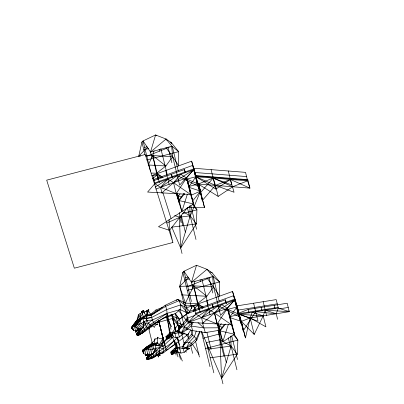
<?xml version="1.0" encoding="UTF-8"?>
<svg xmlns="http://www.w3.org/2000/svg" width="404" height="404" viewBox="0 0 404 404"><rect width="100%" height="100%" fill="white"/><g stroke="black" fill="none" stroke-linecap="round" stroke-linejoin="round"><path stroke-width="0.61" d="M153.399 353.136L147.637 356.722L146.47 357.762L146.329 358.883L148.44 359.323L153.434 357.691L153.328 352.955L155.858 348.157L155.237 344.92L154.626 344.521L154.202 343.456L154.995 338.83A2.843 2.005 28.8 0 0 157.656 337.476M146.268 358.626L146.511 358.863C151.056 360.146 154.767 356.414 158.535 354.566C159.908 351.924 159.484 348.581 159.11 345.718L154.626 344.521L151.086 346.051L147.425 348.248C150.258 345.556 153.752 343.249 157.656 342.547L157.656 337.183A3.712 3.156 27.8 0 0 163.398 337.704A3.005 1.399 -67.7 0 0 163.231 341.951L158.812 345.506L155.237 344.92L151.677 346.188L147.884 348.5L147.303 348.182L146.768 346.708L142.602 350.601L143.506 353.561L146.627 354.808M150.965 358.661L150.889 358.358C151.04 359.343 151.444 355.444 150.929 354.954L153.293 353.106L155.858 348.157L159.449 347.718L160.686 347.097A4.5 2.449 -69.6 0 1 162.292 342.865L163.231 341.951M176.003 355.02L176.099 352.707M176.29 348.177L176.503 343.223L174.028 340.88L172.609 337.421L162.999 346.218L160.777 345.93M176.846 331.997L178.77 329.528L178.947 325.483M163.398 337.704L158.812 345.506L157.656 342.547L147.561 348.324L143.784 349.344L143.713 349.662L143.632 349.339L144.319 350.051L143.506 353.561L142.991 351.687L143.107 349.783L150.636 344.43L154.202 343.456M135.815 326.578L135.385 326.851L134.527 325.356L138.87 319.867L140.37 318.367L146.218 314.999C142.147 317.948 139.496 322.584 134.981 324.801L134.663 326.084L137.481 328.29L141.844 328.578L137.517 324.483L137.607 323.407L140.713 320.013L140.516 316.584A4.712 4.237 4.7 0 0 142.112 312.287A2.843 1.273 28.8 0 0 143.051 310.822L142.87 310.58A3.712 2.333 35.2 0 0 147.435 310.1L147.233 314.671L146.243 318.544C147.288 321.271 148.753 324.508 151.48 325.882L152.571 325.826L155.449 323.018L166.362 316.489L175.351 313.62L180.149 309.575L180.724 304.838L179.118 300.662L177.629 299.308L185.37 302.995L186.012 305.909L197.909 305.394L202.697 308.196M189.365 188.683L189.486 187.496L186.502 177.992L180.755 174.321L173.533 182.679L161.918 192.865L160.565 187.365L154.818 183.694L152.742 175.24L191.648 161.176L193.875 168.261L200 193.208L213.171 178.083L231.744 184.946L228.316 170.993M181.083 326.705L177.826 325.24L176.922 322.352L179.401 319.322L187.794 313.201L180.149 309.575L167.105 313.307L152.318 320.054L146.904 320.463L143.9 321.629L143.132 326.715L139.178 331.012L138.173 332.866L138.91 333.76L140.87 333.734C146.713 331.386 149.243 324.766 155.449 323.018L145.475 330.866L144.279 329.381L143.314 327.089L143.9 321.629L142.905 318.488L143.38 317.812L146.243 316.049L142.87 310.58L144.809 313.145M143.319 351.339L142.718 351.44L142.789 350.849L142.511 350.985L142.991 351.687L143.107 349.783L147.303 348.182L148.985 346.698L148.803 345.516L146.768 346.708L146.713 347.152M143.592 325.816L141.072 323.427L140.122 320.458L142.905 318.488L146.465 318.201L147.435 310.1M174.589 332.325L178.77 329.528L179.194 325.932M143.369 327.139L143.9 321.629C141.329 324.235 137.729 324.043 134.754 325.705L135.385 326.851L136.456 327.316M174.573 351.48L171.347 354.712L178.169 352.192L180.947 353.081L184.209 352.323L182.613 346.708L184.618 342.855L191.243 334.583L191.834 330.401M188.744 322.19L184.305 327.008L181.714 332.31L181.876 332.82L187.32 329.452L191.905 325.003L191.42 323.463L191.632 322.23M193.435 311.721L193.753 309.868L195.026 307.686L197.909 305.394L193.688 285.85L194.981 281.118M141.304 333.224C141.476 334.34 136.633 336.456 136.618 334.103L140.784 329.088M140.425 318.554L138.87 319.867L139.284 320.988L138.86 322.124L139.309 324.296L142.91 327.71M172.983 335.679L166.14 338.138L170.882 334.926L172.604 334.477L165.761 336.936L169.826 332.866L177.785 331.351L187.865 319.887L188.113 318.68M189.355 312.671L189.602 311.469L192.87 305.611L195.026 307.686L196.061 310.368M146.844 311.575L147.117 310.353A3.712 2.934 20.8 0 1 145.869 311.691M140.597 156.045L138.769 156.116L141.91 142.072L143.067 140.93L155.58 134.971L166.054 139.032L171.326 142.652L178.664 151.662L178.674 165.862L172.654 156.651L166.024 147.647M277.578 319.266L276.23 313.772L255.687 311.676L243.228 330.805L237.103 305.858L232.578 291.461L193.673 305.525L195.753 313.979L201.5 317.65L218.231 305.853L238.703 316.408L236.88 307.005L227.78 309.373L239.178 314.312L250.162 317.933L265.898 326.846L263.196 315.852L252.212 312.231L250.162 317.933L245.455 337.89L241.405 321.402L234.653 299.919L195.753 313.979L188.532 322.341L208.722 309.292L214.463 312.964L217.16 323.952L222.786 341.85L234.472 334.27L231.482 324.766L188.532 322.341L179.704 286.401L182.845 272.357L183.997 271.215L196.516 265.256L206.989 269.316L212.257 272.937L219.594 281.947L219.604 296.147L213.585 286.936L206.954 277.932M136.613 330.558L133.578 330.346L131.573 327.922C133.512 323.867 136.471 319.806 140.698 317.928L139.966 313.388A2.843 1.783 18.5 0 0 141.804 311.555M142.718 351.44L142.511 350.985L143.107 349.783L142.915 350.611L142.602 350.601M142.834 351.647L142.597 351.329L142.966 350.076M155.54 356.237L156.156 354.99L156.237 353.242L155.858 348.157C151.798 350.233 147.384 348.985 143.157 350.263L142.779 350.556L143.814 352.238M145.334 348.147L146.293 349.642L145.213 354.303M147.213 354.48L148.389 349.42L147.884 348.5M150.929 354.954L146.647 357.737L146.511 358.863L147.945 358.984M146.647 357.737L146.329 358.883L147.258 358.893M147.667 357.136L147.637 356.722L147.667 357.136L146.531 358.02L153.394 353.217L155.858 348.157L153.358 353.369L147.667 357.136C151.106 357.772 154.207 355.944 156.237 353.242C163.625 348.369 171.508 343.971 177.573 337.355M148.445 356.303L148.44 359.323L146.511 358.863L147.354 358.484M147.521 353.965C148.106 354.768 146.324 355.338 147.369 355.01L149.995 355.49L150.192 354.641L147.521 353.965L145.915 354.975C147.218 355.459 147.364 353.248 146.98 355.222L145.718 355.823L147.041 354.636L145.915 354.975L147.566 354.156L150.192 354.641L152.863 353.752M150.813 355.384L150.96 354.318L150.142 354.429M151.081 354.303L152.252 349.253L151.677 346.188L151.086 346.051L150.636 344.43L151.752 342.678A4.712 4.192 -37 0 0 154.995 338.83M150.995 355.217L150.965 354.798M151.187 357.086L151.167 357.803L148.637 358.459L146.708 357.995L147.702 356.984M176.194 300.576L177.639 299.354L165.14 305.318C166.802 308.717 167.68 312.827 166.362 316.489L170.291 332.482M153.434 357.691L153.318 357.237L153.197 357.767L158.994 353.798L163.272 352.904L163.549 348.798L162.999 346.218L162.292 344.046L161.135 343.673M135.557 330.517C135.259 329.29 133.987 325.276 133.416 325.129L132.113 326.488L133.578 330.346L131.83 328.588L131.462 327.573L137.552 319.832L138.011 317.913A4.712 4.277 -35.8 0 0 139.966 313.388M131.704 327.361L131.462 327.573L131.83 328.588L132.285 328.836L131.643 327.104L135.3 324.387L135.956 321.458M135.779 326.679L135.385 326.851L135.183 326.311L135.471 326.255L135.638 326.937L134.527 325.356L138.087 322.816L138.87 319.867M145.778 330.8L143.203 332.457C140.85 327.972 140.839 328.417 138.4 333.058L136.729 334.34L136.971 335.118L138.825 334.628M148.228 165.064L152.752 155.565L154.045 150.833M136.628 321.311L138.547 314.388A5.818 5.146 -17.4 0 0 139.228 317.488M147.187 315.034L148.783 309.267A5.414 4.787 -17.4 0 0 151.157 314.206M182.027 253.515L180.679 248.026L190.173 215.802L189.789 205.808M222.958 383.8L221.609 378.311L231.108 346.087L230.719 336.093M151.869 157.52L150.52 152.03L155.58 134.971L156.52 135.643M147.233 314.671L147.006 315.615A4.5 0.697 -88.2 0 0 146.718 320.029L146.904 320.463C145.288 325.483 141.228 328.937 138.4 333.058L139.102 334.972L143.183 332.285M192.799 287.805L191.451 282.315L196.516 265.256M137.007 321.993L136.739 322.846L135.36 324.457L136.527 322.493L140.698 317.928M155.171 187.163L167.786 179.007L173.533 182.679L176.235 193.673L181.856 211.565L187.39 194.117M228.321 324.402L222.786 341.85L218.306 323.609M196.253 330.952L194.38 336.678L189.133 342.37L186.532 347.642L187.123 349.834L184.209 352.323M188.91 338.284L187.986 334.512L188.34 333.451M145.182 348.142L145.087 348.425L146.304 347.47M208.722 309.292L201.5 317.65L202.848 323.149L214.463 312.969L221.69 304.606L227.432 308.277L230.421 317.781L241.405 321.402L254.212 334.421L263.196 315.852L265.246 310.151L289.264 311.686L287.188 303.232L248.086 309.479L239.33 312.943L239.774 314.756M177.432 349.849L170.594 352.308L174.654 348.238L182.613 346.708L186.532 347.642L186.693 348.152L192.147 344.809L196.733 340.36L200.076 331.598M135.385 326.851L135.794 326.821L134.583 325.74L137.916 321.246L137.668 321.503L138.365 323.079M143.203 332.457L143.127 332.154L143.445 332.457L140.87 333.734L139.582 331.972L138.804 332.108L138.623 331.734L138.234 333.123L139.582 331.972C145.869 330.78 146.768 322.786 152.318 320.054L151.248 315.251L165.14 305.318M187.33 317.009L186.421 319.221L179.79 327.493L177.785 331.351L179.381 336.966L176.149 337.8L173.361 336.88L166.519 339.34L169.327 336.532M188.921 313.13L189.602 311.469L193.753 309.868L195.006 311.06M171.033 329.3L167.105 313.307L149.894 324.836L144.804 330.23L142.531 331.825L140.203 333.103L138.4 333.058L138.739 331.846M186.431 307.656L180.724 304.838L166.65 309.6L151.586 317.519L146.465 318.201L143.38 317.812L136.431 324.079L136.017 325.033L139.643 328.467M191.905 325.003L193.142 322.155M178.174 331.179L179.79 327.493L181.926 326.866L184.305 327.008L186.84 327.912L187.32 329.452L186.294 329.765M183.002 346.541L184.618 342.855L186.754 342.228L189.133 342.37L191.663 343.274L192.147 344.809L191.122 345.127M149.238 347.066L149.576 346.349M199.753 331.467L196.248 338.825L186.532 347.642L179.659 348.98L177.058 348.647L175.336 349.096L170.594 352.308M234.805 298.546L240.93 323.493L234.653 299.919L220.574 315.383L213.585 286.936L193.688 285.85L185.426 303.172L197.541 303.505L203.687 307.676M137.951 334.759L136.86 334.881L139.102 334.972L137.143 335.047L136.895 334.27L137.461 333.088L141.269 328.841M165.761 336.936L170.523 333.785L172.245 333.335L174.856 333.699L178.063 332.77L181.714 332.31L186.84 327.912L191.42 323.463L192.021 322.367M134.83 325.533L134.527 325.356L135.037 326.366L134.663 326.084L135.168 325.967L132.588 327.195L132.068 328.139L132.285 328.836L132.027 328.169L132.224 328.79M147.303 348.182L148.803 345.516M139.077 329.285L138.284 330.684L139.799 329.442L141.4 329.406L140.047 328.624L139.138 328.811L137.618 330.058L139.077 329.285L139.446 329.755L138.784 329.129L139.092 328.624L141.582 328.72L140.688 328.568M140.254 333.381L138.86 334.199L136.895 334.27L137.461 333.088L136.729 334.34L136.618 334.103L140.824 329.225M139.193 321.443L139.744 320.518M163.272 352.904L187.986 334.512L190.733 329.952M136.683 330.74L135.764 332.224L137.203 330.947L138.936 330.815L138.602 329.851L136.88 330.007L135.522 331.457L136.749 330.886L135.522 331.457L136.961 330.184L139.607 329.942L140.289 329.406L139.511 329.745L139.845 330.704M147.566 314.989L147.763 314.676A3.005 1.055 -85.7 0 1 146.915 311.812M133.209 329.159L131.613 327.891L132.588 327.195M135.431 324.538L136.527 322.493L136.047 321.397M171.841 227.235L180.679 248.026L196.354 223.927L196.935 209.817L192.991 203.56M201.616 331.659L221.609 378.311L237.284 354.212L237.865 340.102L234.254 334.366M196.617 177.386L196.172 175.573L247.834 179.669L249.909 188.123L230.391 179.447L215.468 185.396L202.298 200.52L200.475 191.117L193.723 169.635L186.502 177.992L176.235 193.673L160.565 187.365L167.786 179.007M217.165 323.957L227.432 308.277L234.653 299.919L214.463 312.964L217.165 323.957L201.5 317.65M138.087 322.816L139.284 320.988L143.299 316.65L142.112 312.287M137.981 322.942L139.284 320.988M139.117 329.442L138.284 330.684L139.754 329.25L141.349 329.194M236.88 307.005L230.078 316.685L239.178 314.312L278.28 308.07L289.264 311.686L250.162 317.933L241.405 321.402L243.228 330.805M172.064 332.891L177.947 324.705M136.749 330.886L135.764 332.224L137.203 330.947L136.88 330.007M140.198 330.457L140.94 329.472M133.749 324.695L134.406 323.831M178.119 196.344L180.032 193.92M178.982 199.869L183.956 193.572M184.512 193.794L179.159 200.571L193.536 203.985L188.592 183.855M155.848 189.072L186.502 177.992L193.536 203.985L158.489 226.72L169.473 230.341L187.385 207.676L204.525 207.606L198.692 183.865M192.435 201.283L200.475 191.117L189.486 187.496L190.552 194.481L193.536 203.985M219.049 326.629L221.347 323.72M219.912 330.149L224.508 324.341M225.447 324.079L220.089 330.856L234.472 334.27L229.528 314.14M137.39 332.977L137.506 333.224L139.789 330.856M173.053 314.226L171.867 315.524L162.352 318.544M170.15 314.953L179.401 319.322L187.845 313.378L189.602 311.469L186.486 307.833L192.87 305.611M182.613 346.708L192.693 335.244L192.491 330.351M168.175 337.012L161.696 343.875L162.292 344.046L168.609 337.542M177.068 348.263L174.028 340.88L163.585 351.561C158.651 352.046 155.656 356.363 151.167 357.803M138.769 156.116L147.475 147.268M184.31 302.727L185.517 302.556L185.426 303.172L179.704 286.401L188.41 277.553M166.14 338.138L169.367 334.911M176.083 351.49L177.811 351.051L170.968 353.51L174.195 350.278M178.77 329.528L179.603 328.694M138.744 328.967L137.618 330.058L138.592 329.543M153.358 353.369L159.449 347.718L163.549 348.798M139.506 331.533L139.244 331.28L143.248 326.826L143.9 321.629L146.117 326.24L147.112 327.705L148.445 328.442M132.113 328.593L131.684 328.27L131.643 327.104L132.068 328.139L131.613 327.891M135.936 324.013L134.981 324.801L135.229 325.033M179.381 336.966L182.305 334.502L185.017 333.244L181.891 333.022M150.51 171.24L143.067 140.93L150.52 152.03L166.054 139.032L171.932 146.197L178.664 151.662L146.94 159.923M191.44 301.525L183.997 271.215L191.451 282.315L206.989 269.316L212.863 276.477L219.594 281.947L187.264 290.365M149.95 314.862L156.015 309.919L162.625 307.368M173.437 332.381L172.245 333.335L173.361 336.88M181.876 332.82L182.845 332.038M186.693 348.152L187.663 347.374M152.667 178.533L156.979 175.109L152.752 155.565L145.46 155.853M151.157 173.069L156.611 173.22L165.903 165.988L172.654 156.651L171.67 146.304M143.142 332.346L141.405 333.699L141.289 333.325L141.425 333.613M197.541 303.505L206.838 296.273L213.585 286.936L212.544 275.977M143.157 350.263L142.779 350.556L143.173 350.909L144.319 350.051M147.081 354.798L145.718 355.823L146.945 355.066M178.265 347.753L177.058 348.647L178.169 352.192M160.565 187.365L177.3 175.568L197.773 186.123L195.95 176.72L186.845 179.088L198.248 184.032L218.17 196.389L232.689 186.759L247.612 180.81L245.536 172.357L193.875 168.261M165.701 350.692L168.271 348.915M169.816 347.844L176.503 343.223L177.689 348.051M135.022 324.821L132.164 326.503L132.32 327.013M166.519 339.34L171.261 336.128M170.968 353.51L175.71 350.298M171.347 354.712L176.088 351.5M202.298 200.52L198.248 184.032L249.909 188.123L247.612 180.81L195.95 176.72L215.872 189.077L230.391 179.447L234.037 192.254L215.468 185.396L195.95 176.72L189.143 186.401L198.248 184.032L213.171 178.083L232.689 186.759M150.788 314.903L156.252 311.312L159.524 309.893M148.414 345.612L151.404 343.905M143.632 349.339L144.602 348.733M146.798 315.958L151.248 315.251L165.696 306.333L179.118 300.662L185.956 305.732L187.845 313.378M157.757 355L162.61 352.823L157.757 355L158.363 357.096A4.5 1.601 76 0 1 159.434 355.166L160.07 355.545A3.005 1.045 81.9 0 1 159.742 354.126M178.063 332.77L181.987 333.482L182.861 333.007L181.714 332.31L177.785 331.351M182.891 348.132L186.805 348.814L187.678 348.339L186.532 347.642M150.535 326.381L151.48 325.882L151.333 325.296M136.431 324.079L136.305 323.21L136.729 323.321M187.123 349.834L189.829 348.576L186.709 348.354M191.395 195.142L200.475 191.117L189.728 217.201L187.385 207.676M166.903 222.988L179.805 217.266L179.623 212.554M146.708 357.995L148.596 357.176M132.961 328.381L131.83 328.588L132.138 328.518M144.698 147.561L147.011 146.637M146.824 156.222L171.932 146.197L150.52 152.03M185.628 277.846L187.941 276.922M187.754 286.507L212.863 276.477L191.451 282.315M138.34 332.8L139.077 333.694L140.345 333.568L139.011 333.436M149.207 327.159L152.571 325.826L154.495 327.397A4.5 3.293 59 0 1 156.575 324.68L157.807 324.695A3.005 2.192 67.1 0 1 156.727 322.008M156.833 322.73L172.771 318.413L174.109 319.645M153.783 179.467L192.688 165.403L194.91 172.493L246.576 176.583M153.182 180.83L184.426 169.539L185.36 172.508M154.646 182.992L193.551 168.928L195.778 176.013L247.44 180.108M194.713 309.752L233.618 295.688L238.138 310.085L277.24 303.843M186.451 313.883L225.356 299.819L226.477 303.384M195.576 313.277L234.482 299.212L239.006 313.61L278.104 307.363M187.491 318.11L195.152 315.342M188.355 321.635L190.122 320.993M188.532 322.341L227.432 308.277L234.472 334.27M143.693 141.471L141.91 142.072L145.001 154.646M184.623 271.756L182.845 272.357L191.733 308.55M154.626 344.521L158.075 343.491M150.96 354.318L152.091 353.99M143.814 149.813L148.642 148.556M182.679 213.529L196.935 209.817L192.688 204.601M172.907 242.521L74.346 268.185L46.692 180.159L145.253 154.495L172.907 242.521L169.806 229.906M184.744 280.098L189.577 278.841M171.074 335.527L172.791 335.078M203.015 338.259L220.498 333.704M175.902 350.899L177.624 350.45M205.54 348.521L237.865 340.102L233.618 334.886M131.462 327.573L131.77 327.503M131.573 327.922L131.916 327.821M131.684 328.27L131.987 328.2M137.506 333.224L138.39 333.022L137.981 332.068L138.143 332.452M145.112 324.033L148.692 323.245M134.583 325.74L134.87 325.68M135.269 326.654L135.557 326.594M210.151 357.793L237.284 354.212L231.108 346.087L219.938 339.809L206.393 342.501L213.837 372.806M151.399 326.053L152.571 325.826M151.586 317.519L146.243 318.544L142.905 318.488M218.014 323.781L219.417 330.27L205.288 332.608L192.718 330.629L187.466 328.881M237.103 305.858L276.2 299.611L278.28 308.07L276.23 313.772L265.246 310.151M279.538 308.848L288.224 307.459M287.229 311.282L289.092 310.984M183.522 333.457L185.017 333.244L181.987 333.482L181.714 332.31M188.34 348.788L189.829 348.576L186.805 348.814M143.38 352.036L142.597 351.329L144.011 351.374M140.345 333.568L138.91 333.76L138.845 333.502M179.598 217.201L190.173 215.802L196.354 223.927L171.72 227.174M208.025 349.132L231.108 346.087L236.921 369.766M139.077 333.694L140.627 333.512M137.143 335.047L138.001 334.805M151.934 175.326L156.979 175.109L161.767 177.912M179.704 286.401L193.688 285.85L206.838 296.273L181.78 294.859M192.718 330.629L191.294 326.094L203.803 327.891L218.635 327.785L219.417 330.27M146.627 314.797L151.823 314.777M150.268 344.43L150.636 344.43M142.693 350.212L143.001 350.228M142.511 350.985L142.824 351M156.015 350.834L159.368 350.99M146.844 315.034L151.248 315.251M159.378 182.537L152.752 155.565L172.654 156.651L179.639 185.098L193.723 169.635L200 193.208M161.918 192.865L162.989 192.925L171.049 218.574M148.319 164.994L165.903 165.988L152.752 155.565M190.552 194.481L147.596 192.057L154.818 183.694L193.723 169.635L173.533 182.679L190.552 194.481L186.502 177.992M245.455 337.89L239.178 314.312L263.196 315.852M147.096 354.98L149.041 355.267L150.344 349.657L149.753 347.526L148.985 346.698M160.605 345.814L162.999 346.218M183.451 333.719L187.986 334.512M183.068 324.513L180.714 324.059L176.922 322.352L171.867 315.524L171.554 314.363M155.237 344.92L159.11 345.718M154.222 323.846L157.807 324.695M151.076 326.099A3.005 1.454 66.4 0 0 151.601 326.902L150.707 326.806A4.5 2.212 60 0 0 149.697 329.23L148.627 327.947M174.604 215.549L179.805 217.266L181.159 222.761M180.588 326.22L177.826 325.24L172.771 318.413L171.867 315.524L175.886 331.901M239.178 314.312L258.025 321.205L253.611 303.222M204.863 332.436L205.288 332.608L202.52 323.109M150.495 326.452L151.601 326.902M170.21 142.152L171.326 142.652L171.624 143.859M177.311 195.309L181.78 197.309M210.024 271.937L212.257 272.937M218.246 325.589L222.71 327.594M187.865 319.887L186.471 319.397M191.243 334.583C193.678 335.653 196.051 337.724 196.733 340.36M183.795 212.216L190.173 215.802L195.991 239.481M158.656 174.932L160.252 175.937M161.847 176.937L162.913 177.603M197.99 304.217L200.116 305.55M201.182 306.222L203.313 307.555M156.611 173.22L162.751 177.391M214.463 312.964L231.482 324.766L230.421 317.781M136.638 327.558L137.481 328.29L134.754 325.705M197.985 322.599L203.803 327.891M137.668 321.503L138.072 321.882M136.305 323.21L136.547 323.442L136.471 323.124M142.137 331.214L142.531 331.825M134.911 325.084L135.34 325.488M158.848 354.202L160.07 355.545M190.299 322.175L191.42 323.463M180.724 304.838L187.794 313.201M178.725 310.772L189.577 324.367M174.912 313.666L179.401 319.322L181.169 325.503M174.654 348.238L175.336 349.096L176.447 352.642M169.826 332.866L170.523 333.785L171.639 337.33M152.879 178.351L154.702 180.79M179.401 319.322L175.351 313.62L179.977 332.462M186.077 334.179L188.713 338.31M192.375 344.041L199.036 354.475M136.527 322.493L136.916 323.134M152.318 320.054L153.707 322.463L154.752 323.447L166.362 316.489L171.599 326.861M138.274 321.352L137.552 319.832M174.664 332.346L174.528 332.063L176.149 337.8M179.467 347.622L179.326 347.344L180.947 353.081M137.83 329.765L138.072 330.528M136.633 330.502L136.804 331.123M133.345 324.872L133.487 325.175L133.396 324.887M137.905 334.623L138.062 335.002M133.416 325.129L133.583 325.488M132.113 326.488L132.249 326.786M135.3 324.387L134.598 322.998L134.739 323.402M143.809 312.045A3.712 2.934 20.8 0 1 141.688 311.292L141.799 311.555M141.688 311.292L142.299 312.696M147.98 358.833L148.132 359.186M132.992 328.942L133.578 330.346M182.33 361.014L178.725 352.273L180.431 359.217M139.582 331.972L139.178 331.012L139.244 331.28M213.171 178.083L215.468 185.396L218.17 196.389M196.172 175.573L196.728 177.346M198.505 183.936L199.435 186.885M198.258 183.916L200.298 190.41M186.956 178.518L188.451 183.27M228.26 309.989L229.194 312.959M172.584 177.8L171.458 174.225L172.341 177.851M212.388 304.51L213.277 308.131L212.388 304.51L213.327 307.489M176.735 193.415L178.482 199.985L176.619 193.516M217.665 323.7L219.175 328.502M181.987 333.482L182.305 334.502M179.79 327.493L180.032 328.26M184.618 342.855L184.86 343.622M158.6 320.316L165.307 347.167M138.941 328.215L139.062 328.588M136.658 327.397L137.476 330.002M217.554 323.801L218.635 327.785L217.65 323.776M198.248 184.032L204.525 207.606M166.125 349.763L158.58 320.347L164.64 345.046M176.053 331.664L172.276 316.797L175.841 331.982M177.412 337.017L179.977 347.127M197.909 305.394L198.925 309.464M156.979 175.109L158.141 179.76M274.154 305.313L275.043 308.939M263.171 301.697L266.595 315.645M230.613 178.3L230.906 179.512M261.125 307.394L262.009 311.019M248.086 309.479L248.975 313.1M250.162 317.933L254.212 334.421M213.393 176.937L213.686 178.144M211.095 169.629L215.872 189.077M232.578 291.461L238.703 316.408M191.648 161.176L197.773 186.123M225.356 299.819L226.245 303.444M227.432 308.277L231.482 324.766M231.714 335.926L237.517 359.545M228.3 337.896L230.659 347.485M212.999 275.957L219.246 301.384M184.426 169.539L185.168 172.559M209.115 277.977L212.802 292.996M190.784 205.641L196.586 229.26M217.857 323.917L220.367 334.143M218.443 330.442L226.306 362.459M218.064 329.997L219.938 339.809L223.907 355.974M183.906 193.506L184.209 194.718M172.215 146.273L178.316 171.099M201.939 279.477L208.035 304.303M206.641 300.839L210.07 314.792M166.054 139.032L166.342 140.188M168.185 147.692L171.872 162.711M200.061 279.689L200.485 281.421M177.523 193.925L181.856 211.565M177.083 193.501L178.245 198.218M176.922 193.632L179.437 203.863M176.72 193.491L177.704 197.5M181.204 215.206L185.375 232.179M180.568 215.877L182.977 225.69M206.919 332.386L211.105 349.425M160.858 148.591L167.105 174.018M203.252 322.791L203.348 323.175M165.711 170.554L169.14 184.507M193.688 285.85L200.162 312.216M159.131 149.404L159.555 151.136M201.409 331.709L210.004 366.706M162.322 192.506L162.418 192.89M195.536 341.183L199.419 357.005M190.678 345.486L192.612 353.354M180.149 309.575L184.774 328.412M181.861 334.603L184.098 343.718M185.739 350.404L186.188 352.227M172.771 318.413L176.033 331.689M177.361 337.093L179.275 344.895M177.199 337.254L178.371 342.011M174.028 340.88L175.932 348.622M176.795 352.152L177.957 356.873M159.05 352.349L159.196 352.934M148.566 327.932L153.747 349.031M153.52 356.373L153.631 356.828M144.693 329.775L144.804 330.23M143.314 327.089L143.132 326.715L143.193 326.977M149.233 354.288L149.086 355.348L148.344 355.04L148.495 353.995M141.314 329.23L141.38 329.492M140.658 329.053L139.996 328.427M147.142 358.853L147.208 359.116M139.754 329.25L139.092 328.624M142.905 351.344L142.991 351.687M177.114 337.406L177.679 339.815M159.1 321.902L163.827 342.451M156.015 309.919L156.252 311.312M167.105 313.307L169.71 334.992M146.243 316.049L146.465 318.201M143.445 352.833L143.506 353.561M143.299 316.65L143.38 317.812M219.938 339.809L221.609 378.311M179.356 217.599L180.679 248.026M169.054 219.609L169.473 230.341M146.955 311.312A3.005 1.055 -85.7 0 1 147.117 310.353M167.867 336.971L167.69 336.588L168.003 337.406L167.867 336.971M168.241 338.173L168.064 337.789L168.377 338.608L168.241 338.173M172.316 351.142L172.139 350.758L172.452 351.576L172.316 351.142M172.695 352.344L172.518 351.96L172.831 352.778L172.695 352.344M173.074 353.54L172.897 353.162L173.2 353.96L173.074 353.54M167.493 335.79L167.312 335.386L167.625 336.204L167.493 335.79"/></g></svg>
